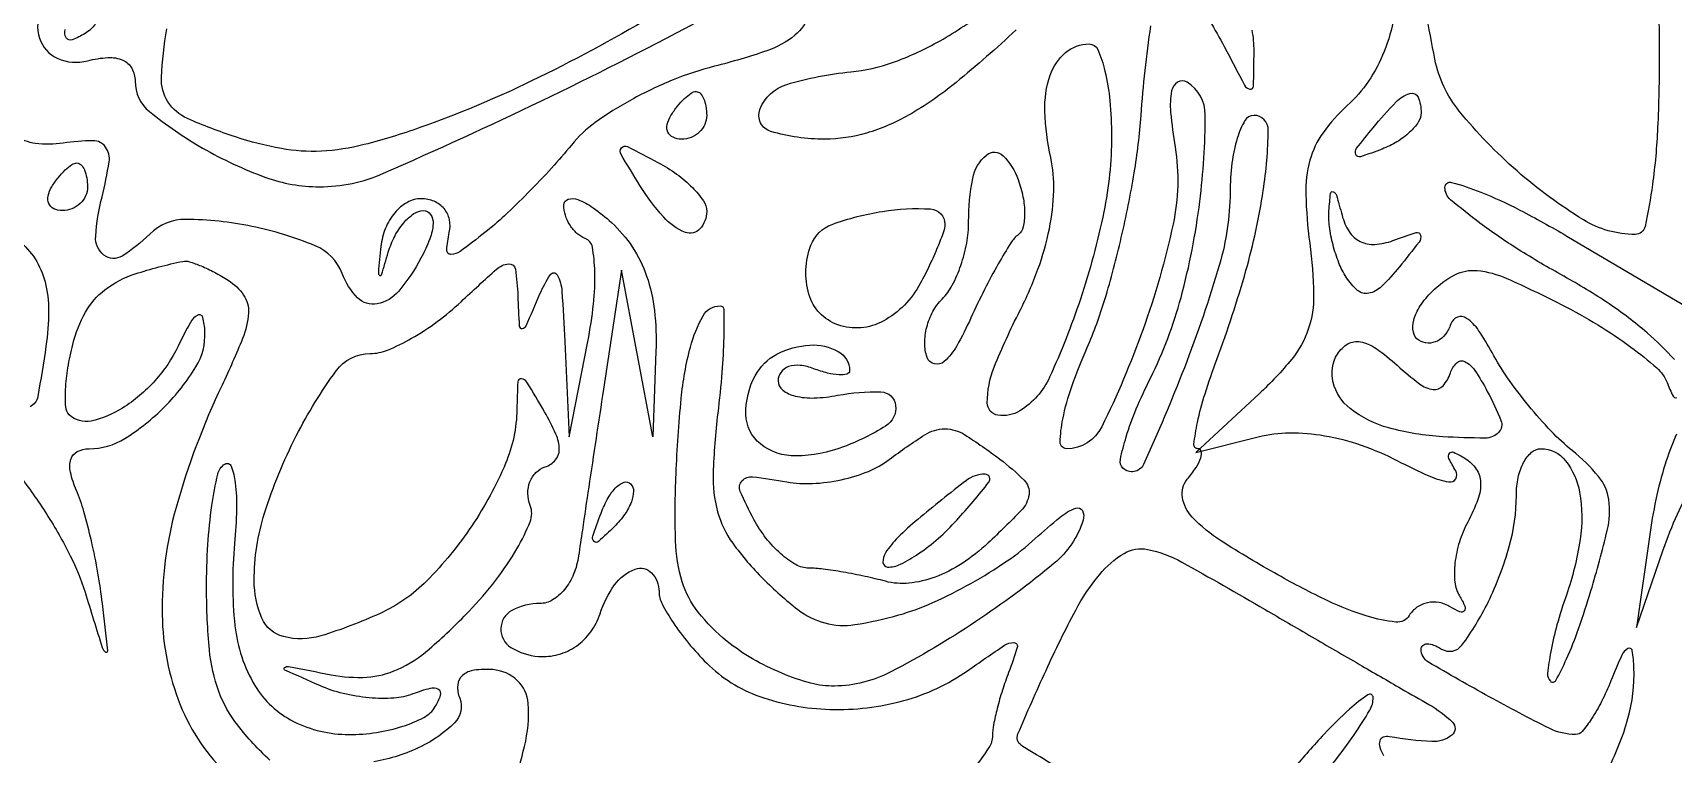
# Model space of a CAD drawing. Extents: x 21 to 741, y 101 to 447.
# Drawn here: x 242.7 to 311.6, y 332.2 to 362.5 of the extents above; entities that cross this region are included whole.
import ezdxf

# ---------------------------------------------------------------- set-up
doc = ezdxf.new("R2010")
doc.units = 0

msp = doc.modelspace()

# ---------------------------------------------------------------- linework, layer by layer
for points in [[(311, 361.5, -0.011358), (310.931576, 358.488128, -0.022244), (310.716199, 356.099068, -0.019968), (310.406166, 354.338593, -0.352765), (309.985976, 354, -0.138555), (307.811972, 354.61423, -0.042088), (305.028454, 356.664448, -0.042411), (302.603592, 359.179933, -0.12182), (301.578234, 361.358829, -0.014012), (300.900211, 365.323598, -0.144204), (301.137822, 366.949866, -0.282185), (302.140426, 367.620025, -0.056207), (304.385479, 367.455506, 0.028051), (305.812485, 367.269874, 0.046239), (307.027698, 367.293137, 0.058308), (307.945814, 367.506209, 0.169779), (308.444496, 367.910193, -0.181794), (309.499254, 368.724681, -0.390553), (310.350951, 368.316651, -0.080553), (310.870468, 365.978004, -0.01446)], [(288, 358.122124, -0.05069), (287.678123, 354.955323, -0.029862), (286.69087, 351.278101, -0.026963), (285.398578, 348.003827, -0.147914), (284.154632, 346.595568, -0.178349), (283.228937, 346.407353, -0.369936), (282.782039, 346.927549, -0.09654), (283.072546, 348.426927, -0.02205), (284.150003, 350.788989, 0.030514), (284.911018, 352.534954, 0.037771), (285.39171, 354.241711, 0.041733), (285.576318, 355.831455, 0.061983), (285.44823, 357.225601, -0.044737), (285.202332, 359.166628, -0.090745), (285.423038, 360.684489, -0.136808), (286.072256, 361.638935, -0.177209), (287.059017, 362, -0.299707), (287.423619, 361.759884, -0.042022), (287.723586, 360.860874, -0.036638), (287.93191, 359.608312, -0.022896)], [(271, 359, -0.105053), (270.918938, 358.618444, -0.099167), (270.688914, 358.29375, -0.09642), (270.345238, 358.076123, -0.093332), (269.940983, 358, -0.108972), (269.586039, 358.078288, -0.182303), (269.3746, 358.29375, -0.161196), (269.343488, 358.6179, -0.082592), (269.5, 359, -0.029505), (269.768994, 359.382774, -0.035638), (270.066025, 359.70625, -0.038439), (270.34829, 359.934461, -0.151918), (270.559017, 360, -0.210953), (270.727648, 359.92554, -0.081139), (270.870461, 359.70625, -0.061769), (270.967655, 359.382849, -0.042167)], [(301, 359.106989, -0.148172), (300.882557, 358.719384, -0.058677), (300.517826, 358.291272, -0.05126), (299.986565, 357.891147, -0.0442), (299.358556, 357.584097, -0.012731), (298.458284, 357.264678, -0.389672), (298.258808, 357.355597, -0.27071), (298.292701, 357.617386, -0.008807), (298.981001, 358.477108, -0.017238), (299.946872, 359.562498, -0.127361), (300.530548, 359.925, -0.389178), (300.870501, 359.765008, -0.097466)], [(271, 354.964816, -0.185461), (270.718723, 354.232582, -0.311912), (270.104204, 354.087018, -0.12006), (269.180917, 354.733813, -0.040644), (268.194816, 356.059658, -0.005706), (267.402554, 357.361098, -0.30996), (267.420552, 357.634579, -0.356298), (267.670088, 357.690222, -0.006561), (268.954269, 357.024475, -0.033957), (269.737217, 356.534386, -0.040427), (270.399066, 355.967828, -0.044769), (270.861368, 355.410565, -0.151915)], [(245, 356, -0.105053), (244.918938, 355.618444, -0.099167), (244.688914, 355.29375, -0.09642), (244.345238, 355.076123, -0.093332), (243.940983, 355, -0.108972), (243.586039, 355.078288, -0.182303), (243.3746, 355.29375, -0.161196), (243.343488, 355.6179, -0.082592), (243.5, 356, -0.029505), (243.768994, 356.382774, -0.035638), (244.066025, 356.70625, -0.038439), (244.34829, 356.934461, -0.151918), (244.559017, 357, -0.210953), (244.727648, 356.92554, -0.081139), (244.870461, 356.70625, -0.061769), (244.967655, 356.382849, -0.042167)], [(284.093153, 354, 0.085278), (283.772401, 353.643576, 0.01116), (283.245766, 352.765625, 0.012712), (282.665979, 351.685316, 0.010328), (282.098534, 350.5, -0.022166), (281.498254, 349.318727, -0.080707), (280.973815, 348.664259, -0.246847), (280.566522, 348.560189, -0.253069), (280.256388, 348.8375, -0.088395), (280.15491, 349.431694, -0.06131), (280.243205, 350.108906, -0.059852), (280.497956, 350.762461, -0.073673), (280.8875, 351.2875, 0.075531), (281.314178, 351.867053, 0.038431), (281.673203, 352.69987, 0.037073), (281.918029, 353.634906, 0.045525), (282, 354.533333, -0.046824), (282.170552, 356.350553, -0.171521), (282.743288, 357.335053, -0.390042), (283.444174, 357.30727, -0.111394), (284.08218, 356.302005, -0.037439), (284.282309, 355.5755, -0.047333), (284.351398, 354.882464, -0.054966), (284.291849, 354.317704, -0.173726)], [(299.81265, 353.742657, -0.012435), (300.785405, 354.079557, -0.432972), (300.975189, 353.973731, -0.229545), (300.91397, 353.681284, -0.006381), (300.088271, 352.639896, -0.027491), (299.332708, 351.80928, -0.147173), (298.797221, 351.526771, -0.229541), (298.33234, 351.649469, -0.074183), (297.853584, 352.202666, -0.047616), (297.545619, 352.808737, -0.030583), (297.301947, 353.559533, -0.030646), (297.152427, 354.331131, -0.04933), (297.131314, 355, -0.010908), (297.195868, 355.724715, -0.483579), (297.308339, 355.795117, -0.240709), (297.443362, 355.652143, -0.006666), (297.678651, 354.805426, 0.077831), (297.980605, 354.11647, 0.135909), (298.440929, 353.702672, 0.132982), (299.056263, 353.579444, 0.073007)], [(281, 354.434259, -0.086217), (280.943201, 354.107309, -0.012142), (280.695915, 353.466515, -0.013553), (280.361176, 352.716304, -0.011153), (279.964816, 351.934259, -0.144649), (278.41282, 350.361338, -0.213979), (276.51055, 350.202726, -0.242042), (275.29359, 351.489722, -0.163662), (275.380002, 353.547887, -0.216914), (276.269442, 354.422824, -0.048423), (278.383664, 354.969883, -0.053421), (280.399414, 355.070125, -0.3976)], [(271.465251, 346.492462, 0.021365), (271.270954, 343.965686, 0.075552), (271.46005, 342.354054, 0.090528), (272.096942, 341.029437, 0.039184), (273.372512, 339.536579, 0.030366), (274.826593, 338.249148, 0.101315), (275.962026, 337.683725, 0.103126), (277.216896, 337.615187, 0.032095), (279.070557, 338.020235, 0.035827), (280.495089, 338.54172, 0.021953), (282.09329, 339.346414, 0.021961), (283.613222, 340.28722, 0.036138), (284.797305, 341.226118, -0.015255), (285.84247, 342.128387, -0.07868), (286.501995, 342.510051, -0.388072), (286.775592, 342.403053, -0.192234), (286.807016, 342, -0.145277), (285.596358, 340.194049, -0.025886), (282.299938, 337.740042, -0.027172), (278.736093, 335.633472, -0.11652), (276.360784, 335.033221, -0.069727), (275.372242, 335.156132, -0.033182), (274.156482, 335.571566, -0.032087), (272.921769, 336.182934, -0.039264), (271.860784, 336.912536, -0.054564), (270.641389, 338.142973, -0.094142), (269.972652, 339.414618, -0.067347), (269.692631, 341.128877, -0.017218), (269.712374, 343.947148, -0.01378), (269.930959, 347.110146, -0.040008), (270.315666, 349.266758, -0.064679), (270.850983, 350.585232, -0.270293), (271.562184, 351, -0.409706), (271.720477, 350.844129, -0.00923), (271.716922, 349.675911, -0.015376), (271.640829, 348.220924, -0.009118)], [(277, 348.286022, -0.33722), (276.887454, 348.138126, -0.080216), (276.559375, 348.101981, -0.051391), (276.075335, 348.176648, -0.027673), (275.5, 348.361626, 0.063564), (274.926024, 348.501754, 0.110442), (274.440625, 348.449371, 0.151524), (274.121483, 348.217533, 0.161837), (274, 347.852038, 0.233328), (274.190747, 347.465538, 0.104273), (274.715838, 347.214415, 0.068938), (275.518242, 347.133387, 0.037985), (276.5, 347.244751, -0.055462), (278.318635, 347.387027, -0.371538), (278.934529, 346.819898, -0.291279), (278.512455, 345.95001, -0.047526), (276.75, 345.082941, -0.085955), (274.748071, 344.696415, -0.175842), (273.254986, 345.205972, -0.221141), (272.647391, 346.436932, -0.129372), (273.036268, 348.067767, -0.150175), (273.946555, 348.970583, -0.107448), (275.337903, 349.354275, -0.139154), (276.52369, 349.08721, -0.274804)], [(302.228735, 348.186206, -0.120749), (302.495612, 348.609914, -0.318043), (302.831633, 348.661566, -0.130091), (303.250966, 348.29225, -0.024657), (303.779918, 347.411226, -0.026984), (304.352402, 346.187079, -0.298566), (304.251735, 345.682165, -0.202439), (303.688733, 345.447944, -0.013546), (301.905756, 345.505607, -0.051205), (299.642267, 345.87493, -0.100819), (298.019646, 346.689025, -0.164788), (297.304783, 347.784488, -0.204041), (297.48641, 348.97801, -0.124982), (297.922875, 349.400008, -0.178505), (298.449138, 349.488495, -0.106882), (299.115776, 349.206909, -0.030746), (299.995567, 348.504012, 0.021739), (300.927222, 347.7318, 0.127499), (301.509019, 347.489248, 0.254702), (301.918598, 347.642217, 0.09852)], [(283.31062, 344.563628, -0.03258), (284.33358, 343.677493, -0.237174), (284.535433, 343.080534, -0.158367), (284.20922, 342.411723, -0.013212), (282.815635, 341.042865, -0.042427), (281.721286, 340.184342, -0.055846), (280.590194, 339.611433, -0.063613), (279.494814, 339.354714, -0.091688), (278.505015, 339.433779, 0.012565), (277.648313, 339.641112, 0.010591), (276.732121, 339.818396, 0.010729), (275.888992, 339.94453, 0.028959), (275.285184, 339.986345, -0.128702), (274.74202, 340.135056, -0.05074), (274.108283, 340.591927, -0.045844), (273.489896, 341.251538, -0.042559), (272.984627, 342.028725, -0.020278), (272.412681, 343.21019, -0.290123), (272.48142, 343.651705, -0.246923), (272.92958, 343.824215, -0.015669), (274.36886, 343.609558, 0.057607), (275.448849, 343.54002, 0.041095), (276.651012, 343.700773, 0.041602), (277.788121, 344.050319, 0.066884), (278.669417, 344.54903, -0.020006), (280.160933, 345.588193, -0.14229), (280.997339, 345.833992, -0.143483), (281.831878, 345.592321, -0.020457)], [(279.860784, 342.033269, 0.022237), (279.028219, 341.274501, 0.055814), (278.51514, 340.634493, 0.14794), (278.402256, 340.227404, 0.398594), (278.595012, 340.033269, 0.123522), (279.136487, 340.151756, 0.03349), (279.900045, 340.597273, 0.031754), (280.726637, 341.236973, 0.028288), (281.5, 342, 0.016575), (282.851407, 343.596597, 0.619928), (282.694047, 343.930318, 0.170758), (281.904492, 343.670454, 0.009595)], [(267.124088, 341.733333, -0.011214), (266.463552, 341.106486, -0.400052), (266.270328, 341.111181, -0.286372), (266.21821, 341.336218, -0.008399), (266.564293, 342.293128, -0.036269), (266.866277, 342.940734, -0.070189), (267.210949, 343.395085, -0.120343), (267.538684, 343.59249, -0.278911), (267.806872, 343.526461, -0.20742), (267.927901, 343.220211, -0.082976), (267.837219, 342.768815, -0.063152), (267.558688, 342.246577, -0.043285)]]:
    msp.add_lwpolyline(points, format="xyb", close=True)
for points in [[(291.383574, 363.986395, -0.047437), (292.735258, 361.887802, 0.002793), (293.587837, 360.262055, 0.235737), (293.809493, 360.104082, 0.452402), (293.960189, 360.229352, 0.005211), (293.985258, 361.690983, 0.047358), (293.906798, 362.581117, 0.046778)], [(275.295795, 363.231708, -0.141371), (274.702052, 362.366337, -0.090295), (273.526757, 361.711285, -0.020426), (271.326384, 361.0606, 0.035108), (269.594054, 360.492553, 0.029026), (267.840347, 359.656024, 0.029978), (266.317486, 358.694765, 0.06641), (265.319847, 357.754836, -0.014285), (264.486769, 356.787796, -0.010015), (263.49663, 355.745447, -0.010115), (262.507358, 354.784604, -0.020723), (261.687039, 354.080727, -0.008608), (260.646045, 353.288547, -0.159656), (260.258171, 353.161455, -0.436079), (260.087426, 353.34534, -0.034656), (260.193576, 354.080727, 0.104739), (260.195698, 354.621894, 0.122802), (259.973386, 355.083089, 0.120848), (259.557073, 355.39093, 0.099371), (259.013695, 355.5, 0.128543), (258.430662, 355.347593, 0.089511), (257.903398, 354.9125, 0.079406), (257.511464, 354.264337, 0.070768), (257.321113, 353.5, 0.002065), (257.212927, 352.406848, 0.251634), (257.265453, 352.282097, 0.530874), (257.347006, 352.307042, 0.002799), (257.630742, 353.25, -0.047464), (257.899338, 353.919486, -0.056274), (258.277647, 354.485937, -0.065595), (258.7025, 354.872729, -0.153063), (259.108508, 355, -0.250882), (259.407536, 354.83988, -0.161832), (259.513508, 354.451971, -0.079278), (259.377309, 353.820486, -0.030196), (259, 353, -0.050604), (258.07357, 351.62386, -0.173036), (257.159173, 351.082584, -0.253331), (256.343602, 351.338827, -0.10128), (255.692937, 352.35781, 0.205427), (254.561138, 353.521224, 0.048029), (251.901646, 354.337988, 0.048063), (249.130776, 354.632619, 0.201482), (247.6125, 354.0125, -0.057548), (246.449638, 353.090405, -0.315169), (245.692331, 353.132227, -0.249371), (245.34351, 353.921324, -0.043366), (245.610647, 355.584831, 0.022343), (245.908774, 357.046335, 0.199021), (245.75826, 357.671226, 0.243059), (245.233281, 357.934377, 0.033306), (243.972653, 357.834831, -0.066628), (242.815031, 357.820557, -0.132957), (241.972467, 358.162075, -0.111063)], [(243.072099, 363.473264, 0.190484), (242.984947, 362.240877, 0.215891), (243.74883, 361.389208, 0.169138), (245, 361.289749, -0.048011), (245.857354, 361.427959, -0.117791), (246.482565, 361.320238, -0.167328), (246.859872, 360.977995, -0.126291), (247, 360.432061, 0.225734), (247.60659, 359.156931, 0.040538), (249.835801, 357.626235, 0.042843), (252.481665, 356.396588, 0.087576), (254.728552, 356, 0.103839), (257.434733, 356.568138, 0.008433), (264.06072, 359.612871, 0.010421), (270.505865, 362.874189, 0.065505)], [(268.673673, 363.138916, -0.020096), (263.648967, 360.444503, -0.028217), (258.953838, 358.483713, -0.021555), (256.618204, 357.771234, -0.050782), (254.819373, 357.496605, -0.057359), (253.139413, 357.605228, -0.034917), (251.209222, 358.095966, -0.023505), (249.197895, 358.866328, -0.149091), (248.376001, 359.571026, -0.156375), (248.107716, 360.596946, -0.026611), (248.327604, 362.631359, 0.062552)], [(283.992742, 362.58998, -0.016361), (281.473164, 360.383238, -0.041895), (279.477353, 359.009478, -0.057543), (277.714564, 358.255553, -0.072423), (275.959508, 358, -0.070668), (273.698584, 358.321152, -0.439703), (273.236695, 359.253231, -0.231036), (274.361346, 360.297291, -0.049364), (277.052132, 360.830149, 0.060947), (278.808482, 361.220312, 0.041926), (280.669213, 362.060521, 0.035929), (282.639354, 363.350647, 0.023283)], [(299.8617, 363.115849, -0.050407), (299.451172, 361.687968, -0.052999), (298.787948, 360.434259, -0.060762), (297.901121, 359.410516, 0.053101), (296.881458, 358.269128, 0.089282), (296.330012, 357.112638, 0.073611), (296.157644, 355.681817, 0.026572), (296.322182, 353.634621, -0.028729), (296.486296, 351.476268, -0.085932), (296.261507, 350.018491, -0.090668), (295.568346, 348.765443, -0.034329), (294.192613, 347.302704), (291.543105, 344.847223), (294.163849, 345.504987, -0.060206), (295.476708, 345.670805, -0.044037), (296.942313, 345.549401, -0.040878), (298.4785, 345.153261, -0.035807), (300.002361, 344.498779, 0.014269), (301.328689, 343.860193, 0.062054), (302.161477, 343.606019, 0.306389), (302.455511, 343.738151, 0.284152), (302.455556, 344.071912, -0.023037), (302.167799, 344.589375, -0.283884), (302.187597, 344.804517, -0.354976), (302.373518, 344.850727, -0.028755), (302.848196, 344.59382, -0.105792), (303.313844, 344.14735, -0.139691), (303.496788, 343.591644, -0.098301), (303.384006, 342.872332, -0.034989), (302.95646, 341.918645, 0.047355), (302.607118, 341.084847, 0.047547), (302.421486, 340.201344, 0.051881), (302.414753, 339.400233, 0.115081), (302.608264, 338.824825, -0.031413), (302.838149, 338.394631, -0.287873), (302.811356, 338.193798, -0.332895), (302.629293, 338.150233, -0.036449), (302.223607, 338.361803, 0.094238), (301.760599, 338.539076, 0.096687), (301.269224, 338.531685, 0.098991), (300.825846, 338.341529, 0.104056), (300.498839, 337.998121, -0.286637), (299.939928, 337.721963, -0.050147), (298.735718, 337.965564, -0.036821), (297.077837, 338.615117, -0.016272), (294.989396, 339.701227, -0.013089), (292.611089, 341.121307, -0.06205), (291.388374, 342.127172, -0.148341), (290.976265, 342.950828, -0.218928), (291.1821, 343.719418, 0.026988), (291.547501, 344.211459, 0.06207), (291.752231, 344.623829, 0.137398), (291.769082, 344.8878, 0.354148), (291.630542, 345, -0.448205), (291.460938, 345.190254, -0.023208), (291.608986, 346.101562, -0.024153), (291.925374, 347.311551, -0.01353), (292.419862, 348.75, 0.020709), (293.645371, 352.488679, 0.031203), (294.369881, 355.839225, 0.033273), (294.583961, 358.380271, 0.419357), (293.975, 359, 0.269376), (293.597899, 358.78094, 0.055214), (293.279955, 358.045313, 0.044363), (293.057257, 356.995214, 0.028396), (292.978038, 355.75, -0.069687), (292.53623, 352.743478, -0.02154), (291.058114, 348.401613, -0.014844), (289.337908, 344.342973, -0.522399), (288.477893, 344.188774, -0.253548), (288.371241, 344.547786, -0.022229), (288.616491, 345.499073, -0.024886), (289.039272, 346.669897, -0.016614), (289.632977, 347.966105, 0.050155), (290.919056, 351.356978, 0.034728), (291.705805, 355.385623, 0.030179), (291.935591, 359.022741, 0.260669), (291.174598, 360.392092, 0.280819), (290.776402, 360.394497, 0.214631), (290.522612, 360.028622, 0.068992), (290.481259, 359.127136, 0.017239), (290.667519, 357.661417, -0.093507), (290.584903, 354.43455, -0.033331), (289.311421, 349.984206, -0.027709), (287.589849, 345.92075, -0.286106), (286.112461, 345, -0.42023), (285.845421, 345.272571, -0.045035), (285.953701, 346.248438, -0.034561), (286.332571, 347.619481, -0.018647), (286.976256, 349.25, 0.030417), (287.719965, 351.271889, 0.015876), (288.41011, 353.867188, 0.015731), (288.951511, 356.584037, 0.023157), (289.240214, 359, -0.017917), (289.649636, 362.760075, -0.186094)], [(245.332486, 362.830156, -0.091284), (244.898235, 362.437106, -0.048194), (244.358413, 362.171491, -0.360579), (244.107855, 362.257646, -0.208225), (244.059747, 362.606893, -0.023182)], [(311.637195, 348.74537, 0.030437), (310.487708, 349.867102, 0.03007), (308.890215, 351.087082, 0.022019), (306.985592, 352.249709, -0.013987), (305.075477, 353.373992, -0.020401), (303.464518, 354.477904, -0.016542), (302.236548, 355.46007, -0.219182), (302, 355.973762, -0.495956), (302.281682, 356.187889, -0.027214), (303.501649, 355.776488, -0.024956), (305.150405, 355.021202, -0.013322), (307.111996, 353.933965), (312.223992, 350.919823)], [(252.66125, 331.924314, -0.042345), (251.306988, 333.385861, -0.077209), (250.516725, 334.803435, -0.06547), (250.11928, 336.55041, -0.02324), (250, 339.115297, -0.015026), (250.055925, 340.975867, -0.021369), (250.225719, 342.621259, -0.018182), (250.466945, 343.932587, -0.202434), (250.768404, 344.356866, -0.473499), (251.036826, 344.264663, -0.058643), (251.204495, 343.574515, -0.036301), (251.258996, 342.454103, -0.01778), (251.173933, 341.026662, 0.05015), (251.191725, 337.564134, 0.108878), (252.029627, 335.05466, 0.143021), (253.655443, 333.547557, 0.116373), (255.976167, 333, 0.037007), (257.14147, 333.086366, 0.041002), (258.240787, 333.34367, 0.045001), (259.126364, 333.719985, 0.132126), (259.605028, 334.169939, 0.059242), (259.829298, 334.652277, 0.357329), (259.736592, 334.89165, 0.196599), (259.387038, 334.936168, 0.026215), (258.665159, 334.701751, -0.076189), (257.86628, 334.527863, -0.038068), (256.829449, 334.542236, -0.03667), (255.73518, 334.722498, -0.044578), (254.751114, 335.054812, -0.001688), (253.29329, 335.702592, -0.533044), (253.27519, 335.808155, -0.242256), (253.440474, 335.856721, -0.00116), (255.2283, 335.509395, 0.064024), (256.734089, 335.409371, 0.092708), (258.023639, 335.733751, 0.070538), (259.34721, 336.58616, 0.023771), (261.014028, 338.172095, 0.02549), (262.149642, 339.488614, 0.033921), (263.032469, 340.798702, 0.036056), (263.586921, 341.937549, 0.189056), (263.591906, 342.621093, -0.086285), (263.492534, 343.126172, -0.097893), (263.577409, 343.61175, -0.105323), (263.832062, 344.002066, -0.115787), (264.215967, 344.238656, 0.134752), (264.649558, 344.528744, 0.183105), (264.810001, 344.96683, 0.101781), (264.669757, 345.612157, 0.027214), (264.190198, 346.553263, 0.004556), (263.451994, 347.799424, 0.239422), (263.222407, 347.942369, 0.425095), (263.068712, 347.808378, 0.008352), (263.030409, 346.654292, -0.096197), (262.548853, 344.375728, -0.047622), (261.13846, 341.764628, -0.04752), (259.247762, 339.452183, -0.090977), (257.287676, 338.085212, -0.032788), (254.800692, 337.143497, -0.138848), (253.224151, 337.11119, -0.231621), (252.324442, 337.885545, -0.101578), (252, 339.466073, -0.076459), (252.434584, 342.291393, -0.041793), (253.766362, 345.542561, -0.039168), (255.442643, 348.272871, -0.239922), (256.870761, 349, 0.09854), (257.604324, 349.145988, 0.031299), (258.610244, 349.638705, 0.02987), (259.689224, 350.342182, 0.029183), (260.685549, 351.174314, -0.00631), (262.176759, 352.54022, -0.157406), (262.67911, 352.762571, -0.401358), (262.966776, 352.539819, -0.028016), (263.070285, 351.424314, 0.004366), (263.127636, 350.157518, 0.422219), (263.251111, 350.049703, 0.274526), (263.418248, 350.168288, 0.003002), (264, 351.5, -0.045401), (264.442045, 352.315743, -0.570202), (264.724685, 352.300754, -0.102708), (264.919529, 351.614582, -0.006422), (265.044714, 349.5), (265.229998, 345.5), (266.009088, 349.5, 0.021086), (266.247634, 351.076237, 0.033654), (266.303118, 352.437022, 0.036746), (266.199932, 353.465542, 0.266153), (265.894089, 353.833333, -0.094632), (265.552276, 354.040817, -0.067554), (265.262639, 354.383548, -0.065449), (265.066862, 354.803733, -0.076476), (265, 355.238321, -0.333936), (265.18029, 355.478165, -0.160166), (265.5875, 355.463497, -0.067624), (266.231212, 355.121237, -0.027967), (267, 354.5, -0.063682), (267.877742, 353.47475, -0.062087), (268.478206, 352.253074, -0.055609), (268.805138, 350.802732, -0.036819), (268.868359, 349.095012), (268.736718, 345.5), (268.080158, 349), (267.423598, 352.5), (266.665855, 347.5, 0.000281), (266.354709, 345.439062, 0.000283), (266.046411, 343.38125, 0.000276), (265.779602, 341.586686, 0.001137), (265.621175, 340.5, -0.062401), (265.411908, 339.735354, -0.072438), (265.026726, 339.0875, -0.083947), (264.531566, 338.65122, -0.139588), (264.000452, 338.5, 0.122283), (262.824826, 338.208118, 0.270705), (262.354734, 337.450496, 0.266417), (262.781679, 336.657963, 0.120767), (263.941356, 336.279371, 0.086362), (264.768677, 336.359966, 0.084265), (265.527958, 336.715143, 0.083261), (266.134658, 337.305575, 0.081559), (266.520838, 338.065655, -0.079347), (267.131361, 339.280482, -0.14764), (267.998741, 339.944781, -0.301333), (268.685148, 339.787721, -0.192448), (269, 339, 0.120635), (269.125512, 338.487358, 0.026952), (269.5875, 337.70625, 0.026473), (270.234415, 336.839072, 0.022886), (271, 336, 0.112508), (273.226191, 334.600179, 0.077165), (276.171313, 334.054432, 0.073904), (279.273104, 334.42321, 0.086499), (281.953567, 335.68003, -0.004244), (283.50204, 336.745149, -0.16176), (283.903318, 336.857631, -0.490718), (284.043518, 336.657446, -0.016247), (283.676073, 335.598243, 0.014854), (283.417277, 334.858889, 0.014201), (283.198596, 334.094362, 0.014293), (283.044179, 333.409014, 0.048294), (283, 332.952691, -0.147698), (282.848669, 332.451567, -0.015364), (282.12865, 331.437175, -0.018024)], [(242.112117, 353.72893, -0.086871), (242.797405, 352.976615, -0.07829), (243.216964, 352.009281, -0.064276), (243.369178, 350.794008, -0.035504), (243.25724, 349.299332, -0.008471), (242.911837, 347.194759, -0.237436), (242.587354, 346.764227, -0.298203)], [(242.11283, 343.908905, -0.024061), (243.288298, 342.24396, -0.02424), (244.278872, 340.506501, -0.042612), (244.898736, 338.974706, 0.000811), (245.621201, 336.647173, 0.174369), (245.760365, 336.463296, 0.63287), (245.848645, 336.517519, 0.001431), (245.626984, 338.5, 0.015442), (245.440414, 339.77684, 0.012527), (245.164098, 341.132812, 0.012719), (244.846018, 342.370692, 0.031805), (244.53444, 343.25, -0.043767), (244.284823, 344.011784, -0.13154), (244.302405, 344.55411, -0.201349), (244.571119, 344.878784, -0.121097), (245.064271, 345, 0.14058), (246.566201, 345.430796, 0.057694), (248.237946, 346.765937, 0.057816), (249.55093, 348.436504, 0.149351), (249.93232, 349.904988, 0.051535), (249.842442, 350.518831, 0.485961), (249.632184, 350.612153, 0.146429), (249.318859, 350.303571, 0.013021), (248.805536, 349.308337, -0.070571), (247.826691, 347.849753, -0.069265), (246.475234, 346.710243, -0.086123), (245.148585, 346.16432, -0.256397), (244.236776, 346.429891, -0.182515), (244.087617, 346.760041, -0.028005), (244.08227, 347.493305, -0.028206), (244.177728, 348.398195, -0.021104), (244.380585, 349.380237, -0.06534), (244.918448, 350.741074, -0.104654), (245.734691, 351.680321, -0.082955), (247.005656, 352.344056, -0.029264), (249, 352.868686, -0.125539), (249.278391, 352.854461, -0.023016), (249.766778, 352.67793, -0.02345), (250.332386, 352.411817, -0.019433), (250.908179, 352.07791, -0.103324), (251.55653, 351.448855, -0.164799), (251.759012, 350.711281, -0.082578), (251.513494, 349.631227, -0.013691), (250.649146, 347.673059, 0.042079), (248.721081, 342.53447, 0.073048), (248.135905, 338.023862, 0.090969), (248.893828, 334.251242, 0.110231), (250.924996, 331.277677, -0.060638)], [(308.783371, 331.419588, 0.053867), (309.68464, 333.671029, 0.077742), (309.936614, 335.797053, 0.030298), (309.865406, 336.522957, 0.522814), (309.683957, 336.610377, 0.160275), (309.425928, 336.326913, 0.009607), (308.968838, 335.25, -0.020815), (308.580017, 334.388157, -0.029592), (308.159184, 333.660937, -0.029503), (307.761027, 333.129237, -0.220747), (307.482564, 333, -0.116229), (306.37996, 333.259818, -0.010572), (303.862787, 334.58305, -0.00679), (301.311734, 336.039301, -0.265623), (301, 336.584697, -0.221985), (301.073042, 336.741111, -0.174329), (301.250796, 336.806366, -0.096167), (301.526199, 336.7548, -0.044212), (301.853772, 336.590374, 0.388792), (302.715151, 336.754284, 0.046964), (303.811615, 338.553622, 0.044878), (304.703491, 340.896569, 0.068615), (305, 343.047053, -0.05084), (305.07618, 343.794331, -0.070794), (305.302969, 344.426322, -0.090887), (305.637689, 344.851282, -0.182578), (306.031385, 345, -0.230014), (307.065014, 344.49794, -0.124331), (307.653757, 343.176305, -0.080568), (307.67546, 341.184465, -0.046417), (307.097678, 338.850355, 0.015398), (306.705305, 337.602442, 0.022486), (306.443914, 336.480404, 0.019206), (306.310334, 335.56887, 0.226903), (306.426181, 335.240486, 0.500673), (306.658448, 335.273922, 0.019418), (307.105664, 336.175168, 0.021126), (307.611115, 337.442332, 0.011551), (308.128186, 339.033511, 0.013626), (308.813929, 341.571945, 0.092495), (308.881356, 342.864187, 0.142465), (308.45487, 343.831234, 0.047975), (307.344317, 344.922272, -0.032438), (306.463547, 345.73544, -0.018786), (305.50993, 346.816456, -0.018724), (304.63131, 347.977386, -0.029762), (303.979266, 349.038741, 0.027186), (303.412689, 349.971715, 0.091231), (302.910874, 350.476876, 0.243543), (302.525198, 350.526898, 0.228938), (302.247035, 350.241106, -0.081564), (302.017708, 349.805426, -0.113439), (301.681011, 349.523208, -0.130116), (301.290885, 349.438869, -0.127612), (300.906919, 349.557527, -0.206362), (300.673363, 349.891544, -0.117231), (300.68851, 350.393019, -0.081273), (300.961651, 350.99528, -0.049397), (301.458489, 351.601346, -0.076696), (302.418282, 352.30454, -0.145528), (303.350916, 352.484083, -0.080517), (304.595615, 352.153594, -0.012883), (306.873914, 351.064324, -0.018731), (308.420566, 350.200813, -0.022279), (309.808447, 349.269119, -0.021789), (310.893493, 348.392887, -0.116937), (311.328807, 347.776736, 0.018458), (311.579592, 347.213912, 0.388847), (311.736661, 347.152448, 0.283086)], [(311.728362, 345.619651, 0.024225), (311.294335, 344.492797, 0.024927), (310.901868, 343.071228, 0.019556), (310.614854, 341.497708), (310.046142, 337.5), (311.167731, 340.75, -0.046406), (312.502861, 343.69961, -0.532903)], [(285.564118, 331.713704, -0.00026), (284.428687, 332.404632, -0.013484), (284.212559, 332.54443, -0.357525), (284.071347, 333.030096, -0.006362), (285.248992, 335.692221, -0.014311), (286.495543, 338.221972, -0.051763), (287.492935, 339.711963, -0.08241), (288.523529, 340.603222, -0.191225), (289.513597, 340.773874, -0.074603), (290.951285, 340.239065, -0.006099), (294.447446, 338.25, 0.000537), (296.406255, 337.106554, 0.000507), (298.40574, 335.944955, 0.000503), (300.178905, 334.919624, 0.001768), (301.323399, 334.264742, -0.064562), (302.315373, 333.518222, -0.445993), (302.292549, 332.979201, -0.188428), (301.451782, 332.703419, -0.029124), (299.67567, 332.906356, 0.126738), (299.409548, 332.884985, 0.237404), (299.262489, 332.734038, 0.158048), (299.264455, 332.465731, 0.058252), (299.426666, 332.118657, 0.146413)], [(262.453716, 329.265254, 0.014029), (263.349304, 332.502042, 0.077266), (263.507301, 334.29992, 0.189873), (263.047045, 335.27289, 0.171266), (262.023157, 335.723302, 0.051622), (261.239542, 335.701381, 0.14587), (260.744972, 335.480035, 0.201378), (260.544982, 335.079247, 0.108373), (260.629199, 334.523908, -0.296251), (260.409858, 333.492906, -0.083755), (259.006115, 332.494932, -0.068963), (257.030249, 331.855024, -0.09221)], [(297.302025, 331.795863, 0.018851), (298.187817, 332.990858, 0.016737), (298.844227, 334.022402, 0.138112), (298.985123, 334.554719, 0.596861), (298.766308, 334.668315, 0.033006), (297.997852, 334.067761, 0.023467), (296.92314, 333.012482, 0.011357), (295.645092, 331.569574)]]:
    msp.add_lwpolyline(points, format="xyb")

doc.saveas('drawing.dxf')
